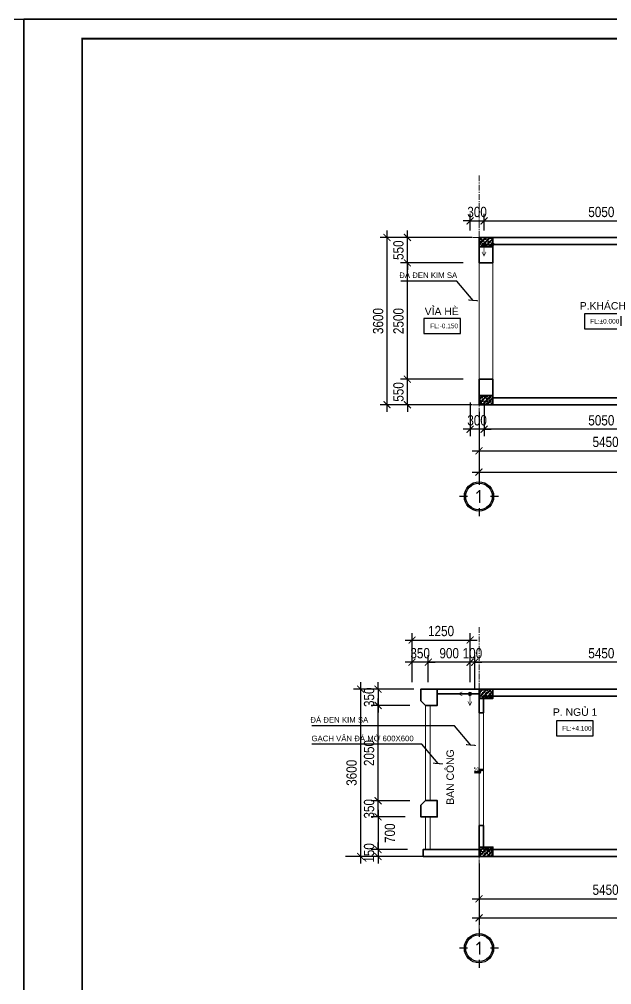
# Model space of a CAD drawing. Header units: inches. Extents: x 236662 to 497023, y -248575 to 81795.
# Drawn here: x 388193 to 400945, y -24273 to -3500 of the extents above; entities that cross this region are included whole.
import ezdxf
from ezdxf.enums import TextEntityAlignment as Align

# ---------------------------------------------------------------- set-up
doc = ezdxf.new("R2010")
doc.units = ezdxf.units.IN
doc.header["$LTSCALE"] = 10
doc.header["$MEASUREMENT"] = 0
doc.linetypes.add('CENTER', pattern=[2, 1.25, -0.25, 0.25, -0.25])
for name, color, linetype in [('01. HP_TEXT', 9, 'Continuous'), ('07. HP_KY HIEU', 43, 'Continuous'), ('07. HP_KY HIEU @ 1', 43, 'Continuous'), ('08. HP_DIM', 118, 'Continuous'), ('TEXT', 2, 'Continuous')]:
    doc.layers.add(name, color=color, linetype=linetype)
for name, color, linetype, lineweight in [('02. HP_BE TONG', 1, 'Continuous', 35), ('03. HP_TUONG', 2, 'Continuous', 35), ('05. HP_TRUC', 251, 'CENTER', 5), ('06. HP_THAY 1', 134, 'Continuous', 15), ('06. HP_THAY 2', 147, 'Continuous', 13), ('09_HP_HATCH', 8, 'Continuous', 5)]:
    doc.layers.add(name, color=color, linetype=linetype, lineweight=lineweight)
doc.layers.add('Tpl_Bound', color=1, linetype='Continuous', plot=False)
doc.styles.add('BAOANNOTE', font='arial.ttf', dxfattribs={"width": 0.8})
doc.styles.add('ISOCP50', font='isocpeur.ttf')
doc.styles.get("Standard").update_dxf_attribs({"font": 'arial.ttf'})
doc.styles.add('Tahoma', font='tahoma.ttf')
doc.styles.add('TEXT (none)', font='arial.ttf')
doc.styles.add('text2', font='VHELVCN.TTF')
doc.dimstyles.new('AL-100', dxfattribs={"dimtxt": 220, "dimasz": 150, "dimexe": 150, "dimexo": 150, "dimgap": 80, "dimtad": 1, "dimdec": 0, "dimzin": 9, "dimtxsty": 'text2', "dimblk": 'ARCHTICK', "dimcen": 1, "dimdle": 150, "dimclrd": 256, "dimclre": 256, "dimclrt": 7, "dimadec": 0, "dimazin": 0, "dimtfac": 1, "dimtdec": 0, "dimtix": 1, "dimtmove": 2, "dimatfit": 3, "dimldrblk": 'ARCHTICK', "dimfxl": 1, "dimtolj": 1, "dimtzin": 0, "dimlwd": -1, "dimlwe": -1, "dimarcsym": 0})

# ---------------------------------------------------------------- blocks, each defined once
blk = doc.blocks.new('_ArchTick')
at = {"color": 0, "linetype": 'ByBlock', "const_width": 0.15}
blk.add_lwpolyline([(-0.5, -0.5), (0.5, 0.5)], dxfattribs=at)
blk = doc.blocks.new('*D1383')
at = {"layer": '08. HP_DIM', "transparency": 16777216}
for p, q in [((398089, -11943), (398089, -13392)), ((413089, -11943), (413089, -13392)), ((397939, -13242), (413239, -13242))]:
    blk.add_line(p, q, dxfattribs=at)
at = {"layer": 'Defpoints', "color": 0, "transparency": 16777216}
for p in [(398089, -11793), (413089, -11793), (413089, -13242)]:
    blk.add_point(p, dxfattribs=at)
at = {"layer": '08. HP_DIM', "transparency": 16777216, "xscale": 150, "yscale": 150, "zscale": 150, "rotation": 180}
blk.add_blockref('_ArchTick', (398089, -13242), dxfattribs=at)
at = {"layer": '08. HP_DIM', "transparency": 16777216, "xscale": 150, "yscale": 150, "zscale": 150}
blk.add_blockref('_ArchTick', (413089, -13242), dxfattribs=at)
at = {"layer": '08. HP_DIM', "color": 7, "transparency": 16777216, "insert": (405089, -13050), "char_height": 220, "attachment_point": 5, "style": 'text2'}
blk.add_mtext('\\A1;15000', dxfattribs=at)
blk = doc.blocks.new('Level mark - Plan 2')
blk.add_lwpolyline([(12.53, 0.4), (12.53, 3.6), (4.64, 3.6), (4.64, 0.4)], close=True)
at = {"style": 'BAOANNOTE', "flags": 8}
blk.add_attdef('FL%%P0.000', text='', height=2, dxfattribs=at).set_placement((9, 2), align=Align.MIDDLE_CENTER)
blk = doc.blocks.new('*D1384')
at = {"layer": '08. HP_DIM', "transparency": 16777216}
for p, q in [((398089, -21663), (398089, -22986)), ((413089, -21663), (413089, -22986)), ((397939, -22836), (413239, -22836))]:
    blk.add_line(p, q, dxfattribs=at)
at = {"layer": 'Defpoints', "color": 0, "transparency": 16777216}
for p in [(398089, -21513), (413089, -21513), (413089, -22836)]:
    blk.add_point(p, dxfattribs=at)
at = {"layer": '08. HP_DIM', "transparency": 16777216, "xscale": 150, "yscale": 150, "zscale": 150, "rotation": 180}
blk.add_blockref('_ArchTick', (398089, -22836), dxfattribs=at)
at = {"layer": '08. HP_DIM', "transparency": 16777216, "xscale": 150, "yscale": 150, "zscale": 150}
blk.add_blockref('_ArchTick', (413089, -22836), dxfattribs=at)
at = {"layer": '08. HP_DIM', "color": 7, "transparency": 16777216, "insert": (405589, -22643), "char_height": 220, "attachment_point": 5, "style": 'text2'}
blk.add_mtext('\\A1;15000', dxfattribs=at)
blk = doc.blocks.new('grid test1')
at = {"ltscale": 20}
for p, q in [((0, 440), (0, 260)), ((-260, 0), (-440, 0)), ((440, 0), (260, 0)), ((0, -260), (0, -440))]:
    blk.add_line(p, q, dxfattribs=at)
at = {"color": 251, "ltscale": 20, "true_color": 0x636466}
for radius in [330, 300]:
    blk.add_circle((0, 0), radius, dxfattribs=at)
at = {"layer": '01. HP_TEXT', "color": 2, "ltscale": 20, "true_color": 0xf1eb1f, "style": 'ISOCP50'}
blk.add_attdef('GRID', text='', height=300, dxfattribs=at).set_placement((-37, 0), align=Align.MIDDLE_CENTER)
blk = doc.blocks.new('zcsadsdasd3')
at = {"layer": '05. HP_TRUC', "ltscale": 10}
for p, q in [((-15000, 4933), (-15000, -1554)), ((-15930, 3600), (1239, 3600)), ((-15930, 0), (1239, 0))]:
    blk.add_line(p, q, dxfattribs=at)
at = {"layer": '07. HP_KY HIEU @ 1', "ltscale": 20}
ref = blk.add_blockref('grid test1', (-15000, -1975), dxfattribs=dict(at, xscale=0.9555000001564621, yscale=0.9555000001564621, zscale=0.9555000001564621))
ref.add_attrib('GRID', '1', dxfattribs={"layer": 'TEXT', "ltscale": 20, "height": 287, "style": 'ISOCP50'}).set_placement((-15000, -1975), align=Align.MIDDLE_CENTER)
blk = doc.blocks.new('*D1411')
at = {"layer": '08. HP_DIM', "transparency": 16777216}
for p, q in [((395915, -17913), (395915, -17763)), ((396497, -17913), (395765, -17913)), ((395915, -17913), (395915, -18263)), ((396597, -18263), (395765, -18263)), ((395915, -18263), (395915, -18413))]:
    blk.add_line(p, q, dxfattribs=at)
at = {"layer": 'Defpoints', "color": 0, "transparency": 16777216}
for p in [(396647, -17913, 6), (395915, -18263), (396747, -18263, 6)]:
    blk.add_point(p, dxfattribs=at)
at = {"layer": '08. HP_DIM', "transparency": 16777216, "xscale": 150, "yscale": 150, "zscale": 150}
for p, rotation in [((395915, -17913), 270), ((395915, -18263), 90)]:
    blk.add_blockref('_ArchTick', p, dxfattribs=dict(at, rotation=rotation))
at = {"layer": '08. HP_DIM', "color": 7, "transparency": 16777216, "insert": (395723, -18088), "char_height": 220, "attachment_point": 5, "rotation": 90, "style": 'text2'}
blk.add_mtext('\\A1;350', dxfattribs=at)
blk = doc.blocks.new('KHUNG TEN A-3')
at = {"layer": '02. HP_BE TONG', "color": 1, "const_width": 0.5}
blk.add_lwpolyline([(15, 5), (415, 5), (415, 292), (15, 292)], close=True, dxfattribs=at)
at = {"layer": '06. HP_THAY 1'}
blk.add_lwpolyline([(0, 297), (420, 297), (420, 0), (0, 0)], close=True, dxfattribs=at)
at = {"layer": 'Defpoints'}
blk.add_lwpolyline([(0, 0), (420, 0), (420, 297), (0, 297)], close=True, dxfattribs=at)
blk = doc.blocks.new('*D1415')
at = {"layer": '08. HP_DIM', "transparency": 16777216}
for p, q in [((398197, -11743), (398197, -12472)), ((403247, -11793), (403247, -12472)), ((403397, -12322), (398047, -12322))]:
    blk.add_line(p, q, dxfattribs=at)
at = {"layer": 'Defpoints', "color": 0, "transparency": 16777216}
for p in [(398197, -11593, 6), (403247, -11643, 6), (398197, -12322)]:
    blk.add_point(p, dxfattribs=at)
at = {"layer": '08. HP_DIM', "transparency": 16777216, "xscale": 150, "yscale": 150, "zscale": 150, "rotation": 180}
blk.add_blockref('_ArchTick', (398197, -12322), dxfattribs=at)
at = {"layer": '08. HP_DIM', "transparency": 16777216, "xscale": 150, "yscale": 150, "zscale": 150}
blk.add_blockref('_ArchTick', (403247, -12322), dxfattribs=at)
at = {"layer": '08. HP_DIM', "color": 7, "transparency": 16777216, "insert": (400722, -12130), "char_height": 220, "attachment_point": 5, "style": 'text2'}
blk.add_mtext('\\A1;5050', dxfattribs=at)
blk = doc.blocks.new('*D1416')
at = {"layer": '08. HP_DIM', "transparency": 16777216}
for p, q in [((397897, -11743), (397897, -12472)), ((398197, -11743), (398197, -12472)), ((397897, -12322), (397747, -12322)), ((398197, -12322), (397897, -12322)), ((398197, -12322), (398347, -12322))]:
    blk.add_line(p, q, dxfattribs=at)
at = {"layer": 'Defpoints', "color": 0, "transparency": 16777216}
for p in [(397897, -11593, 6), (398197, -11593, 6), (397897, -12322)]:
    blk.add_point(p, dxfattribs=at)
at = {"layer": '08. HP_DIM', "transparency": 16777216, "xscale": 150, "yscale": 150, "zscale": 150}
blk.add_blockref('_ArchTick', (397897, -12322), dxfattribs=at)
at = {"layer": '08. HP_DIM', "transparency": 16777216, "xscale": 150, "yscale": 150, "zscale": 150, "rotation": 180}
blk.add_blockref('_ArchTick', (398197, -12322), dxfattribs=at)
at = {"layer": '08. HP_DIM', "color": 7, "transparency": 16777216, "insert": (398047, -12130), "char_height": 220, "attachment_point": 5, "style": 'text2'}
blk.add_mtext('\\A1;300', dxfattribs=at)
blk = doc.blocks.new('*D1417')
at = {"layer": '08. HP_DIM', "transparency": 16777216}
for p, q in [((395915, -20513), (395915, -21513)), ((396497, -20663), (395765, -20663)), ((396547, -21363), (395765, -21363))]:
    blk.add_line(p, q, dxfattribs=at)
at = {"layer": 'Defpoints', "color": 0, "transparency": 16777216}
for p in [(396647, -20663, 6), (395915, -21363), (396697, -21363, 6)]:
    blk.add_point(p, dxfattribs=at)
at = {"layer": '08. HP_DIM', "transparency": 16777216, "xscale": 150, "yscale": 150, "zscale": 150}
for p, rotation in [((395915, -20663), 90), ((395915, -21363), 270)]:
    blk.add_blockref('_ArchTick', p, dxfattribs=dict(at, rotation=rotation))
at = {"layer": '08. HP_DIM', "color": 7, "transparency": 16777216, "insert": (396172, -21013), "char_height": 220, "attachment_point": 5, "rotation": 90, "style": 'text2'}
blk.add_mtext('\\A1;700', dxfattribs=at)
blk = doc.blocks.new('*D1418')
at = {"layer": '08. HP_DIM', "transparency": 16777216}
for p, q in [((396547, -21363), (395765, -21363)), ((395915, -21363), (395915, -21213)), ((395915, -21363), (395915, -21513)), ((396497, -21513), (395765, -21513)), ((395915, -21513), (395915, -21663))]:
    blk.add_line(p, q, dxfattribs=at)
at = {"layer": 'Defpoints', "color": 0, "transparency": 16777216}
for p in [(396697, -21363, 6), (395915, -21513), (396647, -21513, 6)]:
    blk.add_point(p, dxfattribs=at)
at = {"layer": '08. HP_DIM', "transparency": 16777216, "xscale": 150, "yscale": 150, "zscale": 150}
for p, rotation in [((395915, -21363), 270), ((395915, -21513), 90)]:
    blk.add_blockref('_ArchTick', p, dxfattribs=dict(at, rotation=rotation))
at = {"layer": '08. HP_DIM', "color": 7, "transparency": 16777216, "insert": (395723, -21438), "char_height": 220, "attachment_point": 5, "rotation": 90, "style": 'text2'}
blk.add_mtext('\\A1;150', dxfattribs=at)
blk = doc.blocks.new('*D1343')
at = {"layer": '08. HP_DIM', "transparency": 16777216}
for p, q in [((-15000, -3756), (-15000, -4742)), ((-9550, -3756), (-9550, -4742)), ((-15150, -4592), (-9400, -4592))]:
    blk.add_line(p, q, dxfattribs=at)
at = {"layer": 'Defpoints', "color": 0, "transparency": 16777216}
for p in [(-15000, -3606), (-9550, -3606), (-9550, -4592)]:
    blk.add_point(p, dxfattribs=at)
at = {"layer": '08. HP_DIM', "transparency": 16777216, "xscale": 150, "yscale": 150, "zscale": 150, "rotation": 180}
blk.add_blockref('_ArchTick', (-15000, -4592), dxfattribs=at)
at = {"layer": '08. HP_DIM', "transparency": 16777216, "xscale": 150, "yscale": 150, "zscale": 150}
blk.add_blockref('_ArchTick', (-9550, -4592), dxfattribs=at)
at = {"layer": '08. HP_DIM', "color": 7, "transparency": 16777216, "insert": (-12275, -4402), "char_height": 220, "attachment_point": 5, "style": 'text2'}
blk.add_mtext('\\A1;5450', dxfattribs=at)
blk = doc.blocks.new('*D1346')
at = {"layer": '08. HP_DIM', "transparency": 16777216}
for p, q in [((-15000, -3750), (-15000, -5199)), ((0, -3750), (0, -5199)), ((-15150, -5049), (150, -5049))]:
    blk.add_line(p, q, dxfattribs=at)
at = {"layer": 'Defpoints', "color": 0, "transparency": 16777216}
for p in [(-15000, -3600), (0, -3600), (0, -5049)]:
    blk.add_point(p, dxfattribs=at)
at = {"layer": '08. HP_DIM', "transparency": 16777216, "xscale": 150, "yscale": 150, "zscale": 150, "rotation": 180}
blk.add_blockref('_ArchTick', (-15000, -5049), dxfattribs=at)
at = {"layer": '08. HP_DIM', "transparency": 16777216, "xscale": 150, "yscale": 150, "zscale": 150}
blk.add_blockref('_ArchTick', (0, -5049), dxfattribs=at)
at = {"layer": '08. HP_DIM', "color": 7, "transparency": 16777216, "insert": (-8000, -4857), "char_height": 220, "attachment_point": 5, "style": 'text2'}
blk.add_mtext('\\A1;15000', dxfattribs=at)
blk = doc.blocks.new('COT')
at = {"layer": '09_HP_HATCH'}
h = blk.add_hatch(dxfattribs=at)
h.set_pattern_fill('CHAU-01', color=256, scale=15, pattern_type=2)
h.set_pattern_definition([(50, (-55276.965, -37444.2), (107.58903, -9.41282), [11.25, -123.75]), (355, (-55276.97, -37444.2), (-20.8127, 112.82882), [9, -99]), (100.4514, (-55268, -37444.99), (86.7764, 103.41593), [9.56103, -105.17132]), (46.1842, (-55276.97, -37414.2), (160.08616, -24.82785), [16.875, -185.625]), (96.6356, (-55263.62, -37416.27), (140.1994, 146.11768), [14.34154, -157.75695]), (351.1842, (-55276.97, -37414.2), (140.1993, 146.1178), [13.5, -148.5]), (21, (-55261.965, -37421.7), (89.53606, -60.39283), [11.25, -123.75]), (326, (-55261.97, -37421.7), (36.4973, 108.7725), [9, -99]), (71.4514, (-55254.5, -37426.73), (126.0334, 48.37957), [9.56103, -105.17132]), (37.5, (-55276.965, -37444.2), (1.823978, 49.934078), [0, -97.8, 0, -100.5, 0, -99.375]), (7.5, (-55276.965, -37444.2), (39.46043, 59.161757), [0, -57.3, 0, -95.55, 0, -37.875]), (327.5, (-55310.415, -37444.2), (80.073365, -3.38323), [0, -37.5, 0, -117, 0, -155.25]), (317.5, (-55325.415, -37444.2), (87.477925, 15.01575), [0, -48.75, 0, -77.7, 0, -110.25]), (45, (-55276.965, -37444.2), (-45.07806, 45.07806), []), (45, (-55276.965, -37425.827), (-45.07806, 45.07806), [])])
h.paths.add_polyline_path([(0, -200), (300, -200), (300, 0), (0, 0)])
at = {"layer": '02. HP_BE TONG'}
blk.add_lwpolyline([(0, -200), (300, -200), (300, 0), (0, 0)], close=True, dxfattribs=at)
blk = doc.blocks.new('ádasdwdczxzc')
at = {"layer": '03. HP_TUONG'}
for p in [(-15000, 3600), (-9750, 3600), (-5550, 3600), (-300, 3600), (-15000, 200), (-9750, 200), (-5550, 200), (-300, 200)]:
    blk.add_blockref('COT', p, dxfattribs=at)
blk = doc.blocks.new('*D1347')
at = {"layer": '08. HP_DIM', "transparency": 16777216}
for p, q in [((-16981, 150), (-16981, -3750)), ((-15150, 0), (-17131, 0)), ((-15150, -3600), (-17131, -3600))]:
    blk.add_line(p, q, dxfattribs=at)
at = {"layer": 'Defpoints', "color": 0, "transparency": 16777216}
for p in [(-15000, 0, 6), (-16981, -3600), (-15000, -3600, 6)]:
    blk.add_point(p, dxfattribs=at)
at = {"layer": '08. HP_DIM', "transparency": 16777216, "xscale": 150, "yscale": 150, "zscale": 150}
for p, rotation in [((-16981, 0), 90), ((-16981, -3600), 270)]:
    blk.add_blockref('_ArchTick', p, dxfattribs=dict(at, rotation=rotation))
at = {"layer": '08. HP_DIM', "color": 7, "transparency": 16777216, "insert": (-17171, -1800), "char_height": 220, "attachment_point": 5, "rotation": 90, "style": 'text2'}
blk.add_mtext('\\A1;3600', dxfattribs=at)
blk = doc.blocks.new('*D1336')
at = {"layer": '08. HP_DIM', "transparency": 16777216}
for p, q in [((-15000, -3750), (-15000, -5073)), ((0, -3750), (0, -5073)), ((-15150, -4923), (150, -4923))]:
    blk.add_line(p, q, dxfattribs=at)
at = {"layer": 'Defpoints', "color": 0, "transparency": 16777216}
for p in [(-15000, -3600), (0, -3600), (0, -4923)]:
    blk.add_point(p, dxfattribs=at)
at = {"layer": '08. HP_DIM', "transparency": 16777216, "xscale": 150, "yscale": 150, "zscale": 150, "rotation": 180}
blk.add_blockref('_ArchTick', (-15000, -4923), dxfattribs=at)
at = {"layer": '08. HP_DIM', "transparency": 16777216, "xscale": 150, "yscale": 150, "zscale": 150}
blk.add_blockref('_ArchTick', (0, -4923), dxfattribs=at)
at = {"layer": '08. HP_DIM', "color": 7, "transparency": 16777216, "insert": (-7500, -4731), "char_height": 220, "attachment_point": 5, "style": 'text2'}
blk.add_mtext('\\A1;15000', dxfattribs=at)
blk = doc.blocks.new('*D1337')
at = {"layer": '08. HP_DIM', "transparency": 16777216}
for p, q in [((-15000, -3750), (-15000, -4661)), ((-9550, -3750), (-9550, -4661)), ((-15150, -4511), (-9400, -4511))]:
    blk.add_line(p, q, dxfattribs=at)
at = {"layer": 'Defpoints', "color": 0, "transparency": 16777216}
for p in [(-15000, -3600), (-9550, -3600), (-9550, -4511)]:
    blk.add_point(p, dxfattribs=at)
at = {"layer": '08. HP_DIM', "transparency": 16777216, "xscale": 150, "yscale": 150, "zscale": 150, "rotation": 180}
blk.add_blockref('_ArchTick', (-15000, -4511), dxfattribs=at)
at = {"layer": '08. HP_DIM', "transparency": 16777216, "xscale": 150, "yscale": 150, "zscale": 150}
blk.add_blockref('_ArchTick', (-9550, -4511), dxfattribs=at)
at = {"layer": '08. HP_DIM', "color": 7, "transparency": 16777216, "insert": (-12275, -4318), "char_height": 220, "attachment_point": 5, "style": 'text2'}
blk.add_mtext('\\A1;5450', dxfattribs=at)
blk = doc.blocks.new('*D1341')
at = {"layer": '08. HP_DIM', "transparency": 16777216}
for p, q in [((-17549, 150), (-17549, -3750)), ((-16400, 0), (-17699, 0)), ((-16400, -3600), (-17699, -3600))]:
    blk.add_line(p, q, dxfattribs=at)
at = {"layer": 'Defpoints', "color": 0, "transparency": 16777216}
for p in [(-16250, 0, 6), (-17549, -3600), (-16250, -3600, 6)]:
    blk.add_point(p, dxfattribs=at)
at = {"layer": '08. HP_DIM', "transparency": 16777216, "xscale": 150, "yscale": 150, "zscale": 150}
for p, rotation in [((-17549, 0), 90), ((-17549, -3600), 270)]:
    blk.add_blockref('_ArchTick', p, dxfattribs=dict(at, rotation=rotation))
at = {"layer": '08. HP_DIM', "color": 7, "transparency": 16777216, "insert": (-17742, -1800), "char_height": 220, "attachment_point": 5, "rotation": 90, "style": 'text2'}
blk.add_mtext('\\A1;3600', dxfattribs=at)
blk = doc.blocks.new('Step Symbol - Metric')
h = blk.add_hatch()
h.set_pattern_fill('_USER', color=0, angle=45, style=0, pattern_type=0)
h.set_pattern_definition([(45, (0, 4), (-0.70711, 0.70711), [])])
h.paths.add_polyline_path([(8, 0), (8, -3), (-3, -3), (-3, 1), (-8, 1), (-8, 4), (0, 4), (0, 0)])
at = {"color": 0}
blk.add_lwpolyline([(8, 0), (0, 0), (0, 4), (-8, 4)], dxfattribs=at)
blk.add_attdef('Step', (2, 2), '', height=3, dxfattribs=at)
blk = doc.blocks.new('*D1348')
at = {"layer": '08. HP_DIM', "transparency": 16777216}
for p, q in [((396547, -11243), (396547, -11093)), ((397747, -11243), (396397, -11243)), ((396547, -11793), (396547, -11243)), ((397747, -11793), (396397, -11793)), ((396547, -11793), (396547, -11943))]:
    blk.add_line(p, q, dxfattribs=at)
at = {"layer": 'Defpoints', "color": 0, "transparency": 16777216}
for p in [(396547, -11243), (397897, -11243, -312), (397897, -11793, -312)]:
    blk.add_point(p, dxfattribs=at)
at = {"layer": '08. HP_DIM', "transparency": 16777216, "xscale": 150, "yscale": 150, "zscale": 150}
for p, rotation in [((396547, -11243), 270), ((396547, -11793), 90)]:
    blk.add_blockref('_ArchTick', p, dxfattribs=dict(at, rotation=rotation))
at = {"layer": '08. HP_DIM', "color": 7, "transparency": 16777216, "insert": (396355, -11518), "char_height": 220, "attachment_point": 5, "rotation": 90, "style": 'text2'}
blk.add_mtext('\\A1;550', dxfattribs=at)
blk = doc.blocks.new('*D1349')
at = {"layer": '08. HP_DIM', "transparency": 16777216}
for p, q in [((396547, -11393), (396547, -8593)), ((397747, -8743), (396397, -8743)), ((397747, -11243), (396397, -11243))]:
    blk.add_line(p, q, dxfattribs=at)
at = {"layer": 'Defpoints', "color": 0, "transparency": 16777216}
for p in [(396547, -8743), (397897, -8743, -312), (397897, -11243, -312)]:
    blk.add_point(p, dxfattribs=at)
at = {"layer": '08. HP_DIM', "transparency": 16777216, "xscale": 150, "yscale": 150, "zscale": 150}
for p, rotation in [((396547, -8743), 90), ((396547, -11243), 270)]:
    blk.add_blockref('_ArchTick', p, dxfattribs=dict(at, rotation=rotation))
at = {"layer": '08. HP_DIM', "color": 7, "transparency": 16777216, "insert": (396355, -9993), "char_height": 220, "attachment_point": 5, "rotation": 90, "style": 'text2'}
blk.add_mtext('\\A1;2500', dxfattribs=at)
blk = doc.blocks.new('*D1350')
at = {"layer": '08. HP_DIM', "transparency": 16777216}
for p, q in [((396547, -8193), (396547, -8043)), ((397747, -8193), (396397, -8193)), ((396547, -8743), (396547, -8193)), ((397747, -8743), (396397, -8743)), ((396547, -8743), (396547, -8893))]:
    blk.add_line(p, q, dxfattribs=at)
at = {"layer": 'Defpoints', "color": 0, "transparency": 16777216}
for p in [(396547, -8193), (397897, -8193, -312), (397897, -8743, -312)]:
    blk.add_point(p, dxfattribs=at)
at = {"layer": '08. HP_DIM', "transparency": 16777216, "xscale": 150, "yscale": 150, "zscale": 150}
for p, rotation in [((396547, -8193), 270), ((396547, -8743), 90)]:
    blk.add_blockref('_ArchTick', p, dxfattribs=dict(at, rotation=rotation))
at = {"layer": '08. HP_DIM', "color": 7, "transparency": 16777216, "insert": (396355, -8468), "char_height": 220, "attachment_point": 5, "rotation": 90, "style": 'text2'}
blk.add_mtext('\\A1;550', dxfattribs=at)
blk = doc.blocks.new('*D1351')
at = {"layer": '08. HP_DIM', "transparency": 16777216}
for p, q in [((397897, -7839), (397747, -7839)), ((397897, -8043), (397897, -7689)), ((397897, -7839), (398197, -7839)), ((398197, -8043), (398197, -7689)), ((398197, -7839), (398347, -7839))]:
    blk.add_line(p, q, dxfattribs=at)
at = {"layer": 'Defpoints', "color": 0, "transparency": 16777216}
for p in [(398197, -7839), (397897, -8193, -312), (398197, -8193, -312)]:
    blk.add_point(p, dxfattribs=at)
at = {"layer": '08. HP_DIM', "transparency": 16777216, "xscale": 150, "yscale": 150, "zscale": 150}
blk.add_blockref('_ArchTick', (397897, -7839), dxfattribs=at)
at = {"layer": '08. HP_DIM', "transparency": 16777216, "xscale": 150, "yscale": 150, "zscale": 150, "rotation": 180}
blk.add_blockref('_ArchTick', (398197, -7839), dxfattribs=at)
at = {"layer": '08. HP_DIM', "color": 7, "transparency": 16777216, "insert": (398047, -7647), "char_height": 220, "attachment_point": 5, "style": 'text2'}
blk.add_mtext('\\A1;300', dxfattribs=at)
blk = doc.blocks.new('*D1352')
at = {"layer": '08. HP_DIM', "transparency": 16777216}
for p, q in [((398047, -7839), (403397, -7839)), ((398197, -8043), (398197, -7689)), ((403247, -8193), (403247, -7689))]:
    blk.add_line(p, q, dxfattribs=at)
at = {"layer": 'Defpoints', "color": 0, "transparency": 16777216}
for p in [(403247, -7839), (398197, -8193, -312), (403247, -8343, -312)]:
    blk.add_point(p, dxfattribs=at)
at = {"layer": '08. HP_DIM', "transparency": 16777216, "xscale": 150, "yscale": 150, "zscale": 150, "rotation": 180}
blk.add_blockref('_ArchTick', (398197, -7839), dxfattribs=at)
at = {"layer": '08. HP_DIM', "transparency": 16777216, "xscale": 150, "yscale": 150, "zscale": 150}
blk.add_blockref('_ArchTick', (403247, -7839), dxfattribs=at)
at = {"layer": '08. HP_DIM', "color": 7, "transparency": 16777216, "insert": (400722, -7647), "char_height": 220, "attachment_point": 5, "style": 'text2'}
blk.add_mtext('\\A1;5050', dxfattribs=at)
blk = doc.blocks.new('*D1360')
at = {"layer": '08. HP_DIM', "transparency": 16777216}
for p, q in [((397997, -17913), (397997, -17183)), ((403447, -17763), (403447, -17183)), ((403597, -17333), (397847, -17333))]:
    blk.add_line(p, q, dxfattribs=at)
at = {"layer": 'Defpoints', "color": 0, "transparency": 16777216}
for p in [(397997, -17333), (397997, -18063, -312), (403447, -17913, -312)]:
    blk.add_point(p, dxfattribs=at)
at = {"layer": '08. HP_DIM', "transparency": 16777216, "xscale": 150, "yscale": 150, "zscale": 150, "rotation": 180}
blk.add_blockref('_ArchTick', (397997, -17333), dxfattribs=at)
at = {"layer": '08. HP_DIM', "transparency": 16777216, "xscale": 150, "yscale": 150, "zscale": 150}
blk.add_blockref('_ArchTick', (403447, -17333), dxfattribs=at)
at = {"layer": '08. HP_DIM', "color": 7, "transparency": 16777216, "insert": (400722, -17141), "char_height": 220, "attachment_point": 5, "style": 'text2'}
blk.add_mtext('\\A1;5450', dxfattribs=at)
blk = doc.blocks.new('*D1361')
at = {"layer": '08. HP_DIM', "transparency": 16777216}
for p, q in [((397897, -17763), (397897, -17183)), ((397997, -17913), (397997, -17183)), ((397897, -17333), (397747, -17333)), ((397997, -17333), (397897, -17333)), ((397997, -17333), (398147, -17333))]:
    blk.add_line(p, q, dxfattribs=at)
at = {"layer": 'Defpoints', "color": 0, "transparency": 16777216}
for p in [(397897, -17333), (397897, -17913, -312), (397997, -18063, -312)]:
    blk.add_point(p, dxfattribs=at)
at = {"layer": '08. HP_DIM', "transparency": 16777216, "xscale": 150, "yscale": 150, "zscale": 150}
blk.add_blockref('_ArchTick', (397897, -17333), dxfattribs=at)
at = {"layer": '08. HP_DIM', "transparency": 16777216, "xscale": 150, "yscale": 150, "zscale": 150, "rotation": 180}
blk.add_blockref('_ArchTick', (397997, -17333), dxfattribs=at)
at = {"layer": '08. HP_DIM', "color": 7, "transparency": 16777216, "insert": (397947, -17141), "char_height": 220, "attachment_point": 5, "style": 'text2'}
blk.add_mtext('\\A1;100', dxfattribs=at)
blk = doc.blocks.new('*D1362')
at = {"layer": '08. HP_DIM', "transparency": 16777216}
for p, q in [((396997, -17763), (396997, -17183)), ((397897, -17763), (397897, -17183)), ((398047, -17333), (396847, -17333))]:
    blk.add_line(p, q, dxfattribs=at)
at = {"layer": 'Defpoints', "color": 0, "transparency": 16777216}
for p in [(396997, -17333), (396997, -17913, -312), (397897, -17913, -312)]:
    blk.add_point(p, dxfattribs=at)
at = {"layer": '08. HP_DIM', "transparency": 16777216, "xscale": 150, "yscale": 150, "zscale": 150, "rotation": 180}
blk.add_blockref('_ArchTick', (396997, -17333), dxfattribs=at)
at = {"layer": '08. HP_DIM', "transparency": 16777216, "xscale": 150, "yscale": 150, "zscale": 150}
blk.add_blockref('_ArchTick', (397897, -17333), dxfattribs=at)
at = {"layer": '08. HP_DIM', "color": 7, "transparency": 16777216, "insert": (397447, -17141), "char_height": 220, "attachment_point": 5, "style": 'text2'}
blk.add_mtext('\\A1;900', dxfattribs=at)
blk = doc.blocks.new('*D1363')
at = {"layer": '08. HP_DIM', "transparency": 16777216}
for p, q in [((396647, -17763), (396647, -17183)), ((396997, -17763), (396997, -17183)), ((396647, -17333), (396497, -17333)), ((396997, -17333), (396647, -17333)), ((396997, -17333), (397147, -17333))]:
    blk.add_line(p, q, dxfattribs=at)
at = {"layer": 'Defpoints', "color": 0, "transparency": 16777216}
for p in [(396647, -17333), (396647, -17913, -312), (396997, -17913, -312)]:
    blk.add_point(p, dxfattribs=at)
at = {"layer": '08. HP_DIM', "transparency": 16777216, "xscale": 150, "yscale": 150, "zscale": 150}
blk.add_blockref('_ArchTick', (396647, -17333), dxfattribs=at)
at = {"layer": '08. HP_DIM', "transparency": 16777216, "xscale": 150, "yscale": 150, "zscale": 150, "rotation": 180}
blk.add_blockref('_ArchTick', (396997, -17333), dxfattribs=at)
at = {"layer": '08. HP_DIM', "color": 7, "transparency": 16777216, "insert": (396822, -17141), "char_height": 220, "attachment_point": 5, "style": 'text2'}
blk.add_mtext('\\A1;350', dxfattribs=at)
blk = doc.blocks.new('*D1364')
at = {"layer": '08. HP_DIM', "transparency": 16777216}
for p, q in [((396647, -17763), (396647, -16707)), ((397897, -17763), (397897, -16707)), ((396497, -16857), (398047, -16857))]:
    blk.add_line(p, q, dxfattribs=at)
at = {"layer": 'Defpoints', "color": 0, "transparency": 16777216}
for p in [(397897, -16857), (396647, -17913, -312), (397897, -17913, -312)]:
    blk.add_point(p, dxfattribs=at)
at = {"layer": '08. HP_DIM', "transparency": 16777216, "xscale": 150, "yscale": 150, "zscale": 150, "rotation": 180}
blk.add_blockref('_ArchTick', (396647, -16857), dxfattribs=at)
at = {"layer": '08. HP_DIM', "transparency": 16777216, "xscale": 150, "yscale": 150, "zscale": 150}
blk.add_blockref('_ArchTick', (397897, -16857), dxfattribs=at)
at = {"layer": '08. HP_DIM', "color": 7, "transparency": 16777216, "insert": (397272, -16664), "char_height": 220, "attachment_point": 5, "style": 'text2'}
blk.add_mtext('\\A1;1250', dxfattribs=at)
blk = doc.blocks.new('*D1365')
at = {"layer": '08. HP_DIM', "transparency": 16777216}
for p, q in [((396597, -20313), (395765, -20313)), ((395915, -20313), (395915, -20163)), ((395915, -20663), (395915, -20313)), ((396497, -20663), (395765, -20663)), ((395915, -20663), (395915, -20813))]:
    blk.add_line(p, q, dxfattribs=at)
at = {"layer": 'Defpoints', "color": 0, "transparency": 16777216}
for p in [(395915, -20313), (396747, -20313, -312), (396647, -20663, -312)]:
    blk.add_point(p, dxfattribs=at)
at = {"layer": '08. HP_DIM', "transparency": 16777216, "xscale": 150, "yscale": 150, "zscale": 150}
for p, rotation in [((395915, -20313), 270), ((395915, -20663), 90)]:
    blk.add_blockref('_ArchTick', p, dxfattribs=dict(at, rotation=rotation))
at = {"layer": '08. HP_DIM', "color": 7, "transparency": 16777216, "insert": (395723, -20488), "char_height": 220, "attachment_point": 5, "rotation": 90, "style": 'text2'}
blk.add_mtext('\\A1;350', dxfattribs=at)
blk = doc.blocks.new('*D1366')
at = {"layer": '08. HP_DIM', "transparency": 16777216}
for p, q in [((396597, -18263), (395765, -18263)), ((395915, -20463), (395915, -18113)), ((396597, -20313), (395765, -20313))]:
    blk.add_line(p, q, dxfattribs=at)
at = {"layer": 'Defpoints', "color": 0, "transparency": 16777216}
for p in [(395915, -18263), (396747, -18263, -312), (396747, -20313, -312)]:
    blk.add_point(p, dxfattribs=at)
at = {"layer": '08. HP_DIM', "transparency": 16777216, "xscale": 150, "yscale": 150, "zscale": 150}
for p, rotation in [((395915, -18263), 90), ((395915, -20313), 270)]:
    blk.add_blockref('_ArchTick', p, dxfattribs=dict(at, rotation=rotation))
at = {"layer": '08. HP_DIM', "color": 7, "transparency": 16777216, "insert": (395723, -19288), "char_height": 220, "attachment_point": 5, "rotation": 90, "style": 'text2'}
blk.add_mtext('\\A1;2050', dxfattribs=at)
blk = doc.blocks.new('DINHVIGACH')
at = {"linetype": 'Continuous'}
h = blk.add_hatch(color=256, dxfattribs=at)
edge = h.paths.add_edge_path()
edge.add_ellipse((0, 0), major_axis=(133, 0), ratio=1, start_angle=-0.00147, end_angle=359.99853, ccw=False)
at = {"const_width": 50}
for points in [[(0, 0), (1000, 0)], [(0, -1000), (0, 0)], [(648, 175), (1000, 0), (648, -175)], [(-175, -648), (0, -1000), (175, -648)]]:
    blk.add_lwpolyline(points, dxfattribs=at)
at = {"extrusion": (0, 0, -1)}
blk.add_ellipse((0, 0), major_axis=(133, 0), ratio=1, start_param=0.000026, end_param=6.283211, dxfattribs=at)
blk = doc.blocks.new('mb tang 1')
at = {"layer": '03. HP_TUONG'}
for p, q in [((-14700, -550), (-15000, -550)), ((-14700, -3050), (-15000, -3050))]:
    blk.add_line(p, q, dxfattribs=at)
for points in [[(-15000, -550), (-15000, 0), (0, 0), (0, -3600), (-15000, -3600), (-15000, -3050)], [(-14700, -3050), (-14700, -3450), (-150, -3450), (-150, -150), (-14700, -150), (-14700, -550)]]:
    blk.add_lwpolyline(points, dxfattribs=at)
at = {"layer": '06. HP_THAY 2'}
blk.add_lwpolyline([(-14700, -550), (-15000, -550), (-15000, -3050), (-14700, -3050)], close=True, dxfattribs=at)
ref = blk.add_blockref('Level mark - Plan 2', (-13193.3, -2003.9), dxfattribs=dict(xscale=100, yscale=100, zscale=100))
ref.add_attrib('FL%%P0.000', 'FL:%%P0.000', dxfattribs={"height": 100, "style": 'BAOANNOTE'}).set_placement((-12293.3, -1803.9), align=Align.MIDDLE_CENTER)
at = {"layer": '08. HP_DIM'}
blk.add_blockref('ádasdwdczxzc', (0, -3600), dxfattribs=at)
at = {"layer": '01. HP_TEXT', "style": 'TEXT (none)'}
blk.add_text('P.KHÁCH ', height=159.88, dxfattribs=at).set_placement((-12831.3, -1551.7))
at = {"layer": '08. HP_DIM'}
dim = blk.add_linear_dim(base=(-16981.5, -3600, -6.3), p1=(-15000, 0), p2=(-15000, -3600), angle=90, dimstyle='AL-100', dxfattribs=at)
dim.commit()
dim.dimension.update_dxf_attribs({"geometry": '*D1347', "text_midpoint": (-17171.5, -1800, -6.3)})
dim = blk.add_linear_dim(base=(0, -5049.1), p1=(-15000, -3600), p2=(0, -3600), dimstyle='AL-100', dxfattribs=at)
dim.commit()
dim.dimension.update_dxf_attribs({"geometry": '*D1346', "text_midpoint": (-8000, -4856.8), "dimtype": 160})
dim = blk.add_linear_dim(base=(-9550, -4592.1), p1=(-15000, -3605.9), p2=(-9550, -3605.9), dimstyle='AL-100', dxfattribs=at)
dim.commit()
dim.dimension.update_dxf_attribs({"geometry": '*D1343', "text_midpoint": (-12275, -4402.1)})
blk = doc.blocks.new('mb tang 2')
at = {"layer": '03. HP_TUONG'}
for points in [[(-16250, -250), (-16150, -350), (-15900, -350), (-15900, 0), (-16250, 0), (-16250, -250)], [(-15900, 0), (-15000, 0), (-15000, -100), (-15900, -100)], [(-16250, -2500), (-16150, -2400), (-15900, -2400), (-15900, -2750), (-16250, -2750), (-16250, -2500)], [(-16200, -3600), (-15000, -3600), (-15000, -3450), (-16200, -3450)]]:
    blk.add_lwpolyline(points, close=True, dxfattribs=at)
blk.add_lwpolyline([(-11000, -3450), (-14900, -3450), (-14900, -2935), (-15000, -2935), (-15000, -3600), (0, -3600), (0, 0), (-15000, 0), (-15000, -509.2), (-14900, -509.2), (-14900, -150), (-5550, -150)], dxfattribs=at)
at = {"layer": '06. HP_THAY 1'}
for points in [[(-16150, -350), (-16050, -350), (-16050, -2400), (-16150, -2400)], [(-16150, -2750), (-16050, -2750), (-16050, -3450), (-16150, -3450)]]:
    blk.add_lwpolyline(points, close=True, dxfattribs=at)
at = {"layer": '06. HP_THAY 2'}
blk.add_lwpolyline([(-15000, -509.2), (-14900, -509.2), (-14900, -2935), (-15000, -2935)], close=True, dxfattribs=at)
ref = blk.add_blockref('Level mark - Plan 2', (-13792.3, -1043.2), dxfattribs=dict(xscale=100, yscale=100, zscale=100))
ref.add_attrib('FL%%P0.000', 'FL:+4.100', dxfattribs={"height": 100, "style": 'BAOANNOTE'}).set_placement((-12892.3, -843.2), align=Align.MIDDLE_CENTER)
at = {"layer": '07. HP_KY HIEU @ 1'}
ref = blk.add_blockref('Step Symbol - Metric', (-15000, -1774.3), dxfattribs=dict(at, xscale=-12.5, yscale=12.5, zscale=12.5))
ref.add_attrib('Step', '50', (-15114.3, -1755.9), dxfattribs={"layer": '0', "color": 7, "height": 75, "style": 'Tahoma'})
at = {"layer": '08. HP_DIM'}
blk.add_blockref('ádasdwdczxzc', (0, -3600), dxfattribs=at)
at = {"layer": '01. HP_TEXT', "style": 'TEXT (none)'}
blk.add_text('P. NGỦ 1 ', height=159.88, dxfattribs=at).set_placement((-13408.6, -574.3))
blk.add_text('BAN CÔNG', height=159.88, rotation=90, dxfattribs=at).set_placement((-15540.5, -2487.3))
at = {"layer": '08. HP_DIM'}
dim = blk.add_linear_dim(base=(-17549.4, -3600, -6.3), p1=(-16250, 0), p2=(-16250, -3600), angle=90, dimstyle='AL-100', dxfattribs=at)
dim.commit()
dim.dimension.update_dxf_attribs({"geometry": '*D1341', "text_midpoint": (-17741.7, -1800, -6.3)})
for base, p2, picture, middle in [((0, -4922.9), (0, -3600), '*D1336', (-7500, -4730.6)), ((-9550, -4510.7), (-9550, -3600), '*D1337', (-12275, -4318.3))]:
    dim = blk.add_linear_dim(base=base, p1=(-15000, -3600), p2=p2, dimstyle='AL-100', dxfattribs=at)
    dim.commit()
    dim.dimension.update_dxf_attribs({"geometry": picture, "text_midpoint": middle})

msp = doc.modelspace()

# ---------------------------------------------------------------- linework, layer by layer
at = {"layer": '08. HP_DIM'}
msp.add_line((398844.7, -21512.7, 37.1), (395213.1, -21512.7, 37.1), dxfattribs=at)
at = {"layer": 'Tpl_Bound', "color": 1}
for points in [[(352879.4, -28403.8), (352879.4, -3500.1), (388288.8, -3500.1), (388288.8, -28403.8)], [(388288.8, -28403.8), (388288.8, -3500.1), (423698.1, -3500.1), (423698.1, -28403.8)]]:
    msp.add_lwpolyline(points, close=True, dxfattribs=at)

# ---------------------------------------------------------------- block references
at = {"color": 1, "xscale": 83.85096877510341, "yscale": 83.85096877510341, "zscale": 83.85096877510341}
msp.add_blockref('KHUNG TEN A-3', (388288.8, -28403.8, 10.3), dxfattribs=at)
for name, p in [('mb tang 1', (413088.7, -8192.8, 6.3)), ('mb tang 2', (413088.7, -17912.7, 6.3))]:
    msp.add_blockref(name, p)
ref = msp.add_blockref('Level mark - Plan 2', (396438.6, -10298.3, 37.1), dxfattribs=dict(xscale=100, yscale=100, zscale=100))
ref.add_attrib('FL%%P0.000', 'FL:-0.150', dxfattribs={"height": 100, "style": 'BAOANNOTE'}).set_placement((397338.6, -10098.3, 37.1), align=Align.MIDDLE_CENTER)
at = {"layer": '07. HP_KY HIEU', "xscale": 0.25, "yscale": 0.25, "zscale": 0.25}
msp.add_blockref('DINHVIGACH', (398196.7, -8342.8, 37.1), dxfattribs=at)
at = {"layer": '07. HP_KY HIEU', "xscale": 0.25, "yscale": 0.25, "zscale": 0.25, "rotation": 270}
msp.add_blockref('DINHVIGACH', (397893.9, -18015.3, 37.1), dxfattribs=at)
at = {"layer": '08. HP_DIM'}
for p in [(413088.7, -11792.8, 6.3), (413088.7, -21512.7, 6.3)]:
    msp.add_blockref('zcsadsdasd3', p, dxfattribs=at)

# ---------------------------------------------------------------- texts
at = {"layer": '01. HP_TEXT', "style": 'TEXT (none)'}
for s, height, p in [('ĐÁ ĐEN KIM SA', 119.907, (396372.3, -9066.6, 30.8)), ('VỈA HÈ', 159.88, (396920.2, -9864.4, 37.1)), ('ĐÁ ĐEN KIM SA', 119.907, (394458, -18634.8, 30.8)), ('GẠCH VÂN ĐÁ MỜ 600X600', 119.907, (394482.2, -19033.9, 30.8))]:
    msp.add_text(s, height=height, dxfattribs=at).set_placement(p)

# ---------------------------------------------------------------- dimensions: what is measured, and where the dimension line sits
at = {"layer": '08. HP_DIM'}
for base, p1, p2, picture, middle in [((398196.7, -7838.9, 349.4), (397896.7, -8192.8, 37.1), (398196.7, -8192.8, 37.1), '*D1351', (398046.7, -7646.5, 349.4)), ((403246.7, -7838.9, 349.4), (398196.7, -8192.8, 37.1), (403246.7, -8342.8, 37.1), '*D1352', (400721.7, -7646.5, 349.4)), ((397896.7, -12321.9, 30.8), (398196.7, -11592.8, 37.1), (397896.7, -11592.8, 37.1), '*D1416', (398046.7, -12129.5, 30.8)), ((398196.7, -12321.9, 30.8), (403246.7, -11642.8, 37.1), (398196.7, -11592.8, 37.1), '*D1415', (400721.7, -12129.5, 30.8)), ((397896.7, -16856.7, 349.4), (396646.7, -17912.7, 37.1), (397896.7, -17912.7, 37.1), '*D1364', (397271.7, -16664.4, 349.4)), ((396646.7, -17333.1, 349.4), (396996.7, -17912.7, 37.1), (396646.7, -17912.7, 37.1), '*D1363', (396821.7, -17140.7, 349.4)), ((396996.7, -17333.1, 349.4), (397896.7, -17912.7, 37.1), (396996.7, -17912.7, 37.1), '*D1362', (397446.7, -17140.7, 349.4)), ((397896.7, -17333.1, 349.4), (397996.7, -18062.7, 37.1), (397896.7, -17912.7, 37.1), '*D1361', (397946.7, -17140.7, 349.4)), ((397996.7, -17333.1, 349.4), (403446.7, -17912.7, 37.1), (397996.7, -18062.7, 37.1), '*D1360', (400721.7, -17140.7, 349.4)), ((413088.7, -22835.6, 6.3), (398088.7, -21512.7, 6.3), (413088.7, -21512.7, 6.3), '*D1384', (405588.7, -22643.3, 6.3))]:
    dim = msp.add_linear_dim(base=base, p1=p1, p2=p2, dimstyle='AL-100', dxfattribs=at)
    dim.commit()
    dim.dimension.update_dxf_attribs({"geometry": picture, "text_midpoint": middle})
for base, p1, p2, picture, middle in [((396547.4, -8192.8, 349.4), (397896.7, -8742.8, 37.1), (397896.7, -8192.8, 37.1), '*D1350', (396355, -8467.8, 349.4)), ((396547.4, -8742.8, 349.4), (397896.7, -11242.8, 37.1), (397896.7, -8742.8, 37.1), '*D1349', (396355, -9992.8, 349.4)), ((396547.4, -11242.8, 349.4), (397896.7, -11792.8, 37.1), (397896.7, -11242.8, 37.1), '*D1348', (396355, -11517.8, 349.4)), ((395915.3, -18262.7, 30.8), (396646.7, -17912.7, 37.1), (396746.7, -18262.7, 37.1), '*D1411', (395722.9, -18087.7, 30.8)), ((395915.3, -18262.7, 349.4), (396746.7, -20312.7, 37.1), (396746.7, -18262.7, 37.1), '*D1366', (395722.9, -19287.7, 349.4)), ((395915.3, -20312.7, 349.4), (396646.7, -20662.7, 37.1), (396746.7, -20312.7, 37.1), '*D1365', (395722.9, -20487.7, 349.4)), ((395915.3, -21512.7, 30.8), (396696.7, -21362.7, 37.1), (396646.7, -21512.7, 37.1), '*D1418', (395722.9, -21437.7, 30.8))]:
    dim = msp.add_linear_dim(base=base, p1=p1, p2=p2, angle=90, dimstyle='AL-100', dxfattribs=at)
    dim.commit()
    dim.dimension.update_dxf_attribs({"geometry": picture, "text_midpoint": middle})
dim = msp.add_linear_dim(base=(413088.7, -13241.9, 6.3), p1=(398088.7, -11792.8, 6.3), p2=(413088.7, -11792.8, 6.3), dimstyle='AL-100', dxfattribs=at)
dim.commit()
dim.dimension.update_dxf_attribs({"geometry": '*D1383', "text_midpoint": (405088.7, -13049.6, 6.3), "dimtype": 160})
dim = msp.add_linear_dim(base=(395915.3, -21362.7, 30.8), p1=(396646.7, -20662.7, 37.1), p2=(396696.7, -21362.7, 37.1), angle=90, dimstyle='AL-100', dxfattribs=at)
dim.commit()
dim.dimension.update_dxf_attribs({"geometry": '*D1417', "text_midpoint": (396172.5, -21012.7, 30.8), "dimtype": 160})

# ---------------------------------------------------------------- leaders
at = {"layer": '07. HP_KY HIEU'}
for points in [[(397962.6, -9547.3, 30.8), (397611.4, -9133.3, 30.8), (396402.6, -9133.3, 30.8)], [(397915, -19115.5, 30.8), (397563.8, -18701.4, 30.8), (394488.3, -18701.4, 30.8)], [(397206.7, -19514.6, 30.8), (396855.6, -19100.6, 30.8), (394492.8, -19100.6, 30.8)]]:
    msp.add_leader(points, dimstyle='AL-100', override={"dimgap": 80, "dimtad": 0}, dxfattribs=at)

doc.saveas('drawing.dxf')
